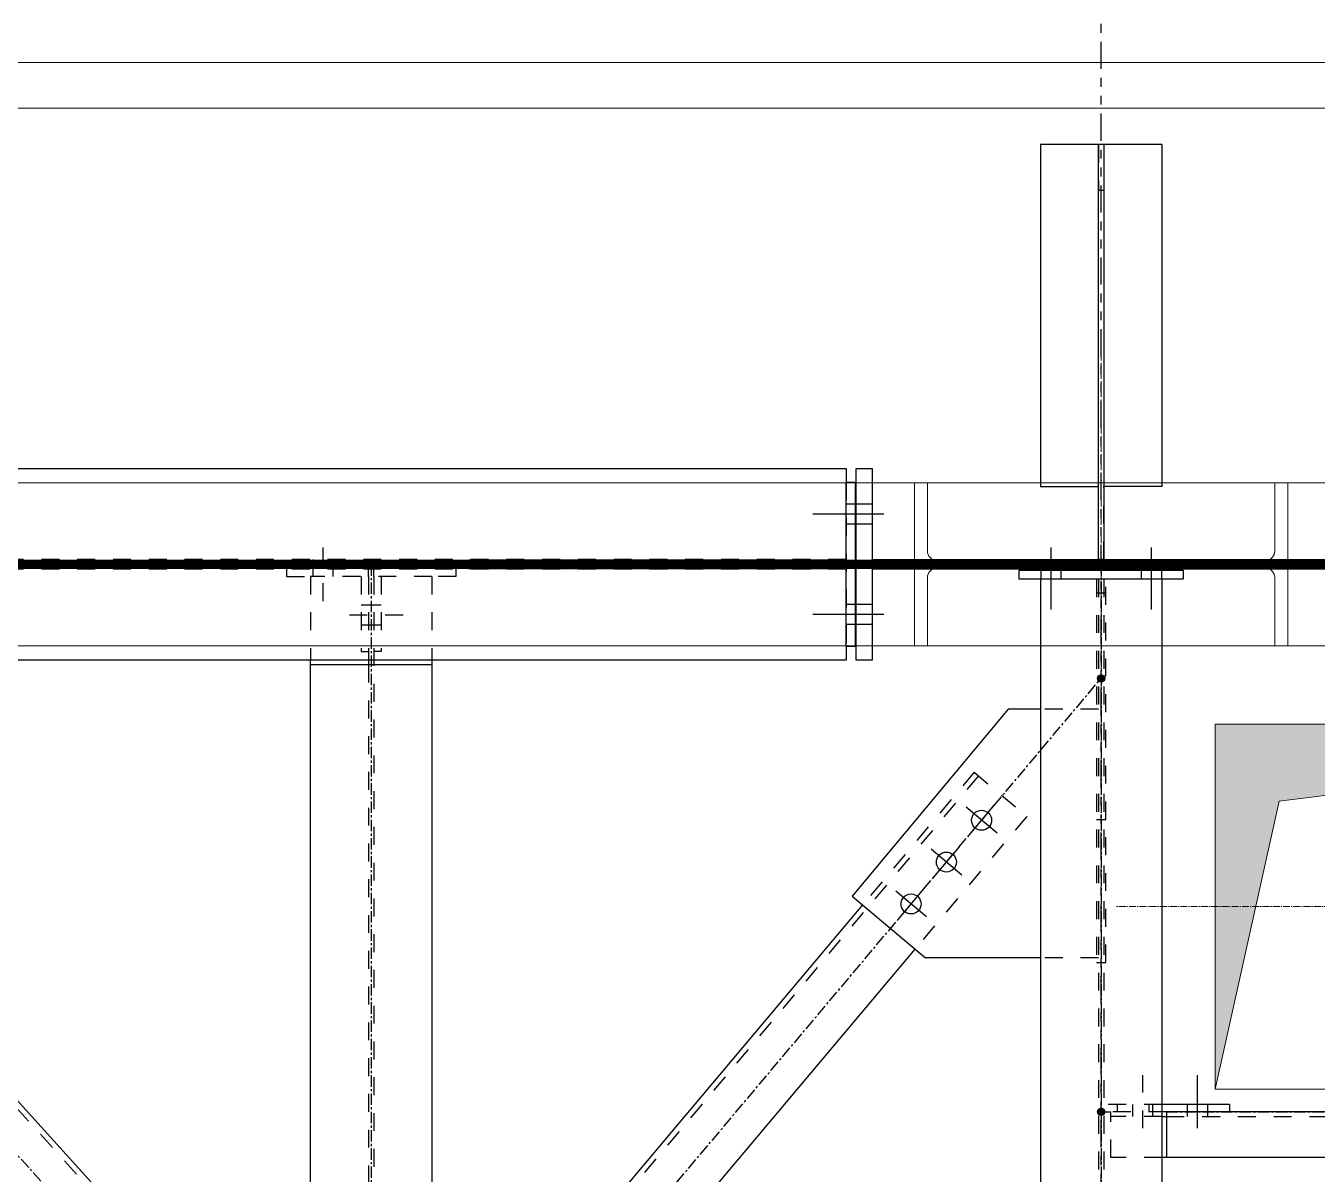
# Model space of a CAD drawing. Header units: inches. Extents: x 209270 to 234360, y -180214 to -150194.
# Drawn here: x 224333 to 225749, y -155932 to -154674 of the extents above; entities that cross this region are included whole.
import ezdxf

# ---------------------------------------------------------------- set-up
doc = ezdxf.new("R2010")
doc.units = ezdxf.units.IN
doc.header["$LTSCALE"] = 10
doc.header["$MEASUREMENT"] = 0
for name, pattern in [('CENTER', [2, 1.25, -0.25, 0.25, -0.25]), ('CENTER2', [1.125, 0.75, -0.125, 0.125, -0.125]), ('DXK_LINE_DOT2', [3.9198, 1.9599, -1.9599]), ('DXK_LINE_DOT5', [7.8785, 2.979, -0.9799, 0.9799, -0.9799, 0.9799, -0.9799]), ('HIDDEN', [0.375, 0.25, -0.125])]:
    doc.linetypes.add(name, pattern=pattern)
for name, color, linetype in [('$AUDIT_BAD_LAYER1', 7, 'Continuous'), ('_STR_0', 7, 'Continuous'), ('_STR_1', 7, 'Continuous'), ('_STR_2', 7, 'Continuous'), ('_STR_4', 7, 'Continuous')]:
    doc.layers.add(name, color=color, linetype=linetype)
for name, color, linetype, lineweight in [('CEN', 1, 'CENTER', 9), ('CENETR LINE', 1, 'CENTER2', 9), ('CIVIL', 6, 'Continuous', 9), ('handrail', 11, 'FENCELINE1', 9), ('HIDDEN', 3, 'HIDDEN', 9), ('MAIN OBJECT', 2, 'Continuous', 18), ('Sheeting', 4, 'Continuous', 0)]:
    doc.layers.add(name, color=color, linetype=linetype, lineweight=lineweight)
doc.linetypes.add('FENCELINE1', pattern='A,0.25,-0.1,[133,arial.ttf,S=0.1,R=0,X=-0.1,Y=0],-0.1,1', length=1.45)

# ---------------------------------------------------------------- blocks, each defined once
blk = doc.blocks.new('A$Ccfc223fc')
at = {"layer": 'MAIN OBJECT'}
h = blk.add_hatch(color=6, dxfattribs=at)
h.dxf.hatch_style = 1
h.paths.add_polyline_path([(-375, -200), (-375, 200), (375, 200), (-304.8, 115.5)])
at = {"layer": 'CENETR LINE'}
for p, q in [((0, -268.7), (0, 268.7)), ((483.2, 0), (-483.2, 0))]:
    blk.add_line(p, q, dxfattribs=at)
at = {"layer": 'CIVIL'}
blk.add_lwpolyline([(-375, -200), (375, -200), (375, 200), (-375, 200)], close=True, dxfattribs=at)
blk.add_lwpolyline([(-375, -200), (-304.8, 115.5), (375, 200)], dxfattribs=at)
blk = doc.blocks.new('A$C426f7GU6TT')
at = {"layer": 'CEN'}
for p, q in [((0, 235.7), (0, -235.7)), ((-235.7, 0), (235.7, 0))]:
    blk.add_line(p, q, dxfattribs=at)
blk.add_circle((0, 0), 5, dxfattribs=at)
at = {"layer": 'MAIN OBJECT'}
blk.add_lwpolyline([(4.4, -180.2, 0.414214), (14.6, -190.4), (89.4, -190.4), (89.4, -204.7), (-89.4, -204.7), (-89.4, -190.4), (-14.6, -190.4, 0.414214), (-4.4, -180.2), (-4.4, 180.2, 0.414214), (-14.6, 190.4), (-89.4, 190.4), (-89.4, 204.7), (89.4, 204.7), (89.4, 190.4), (14.6, 190.4, 0.414214), (4.4, 180.2), (4.4, -180.2)], format="xyb", dxfattribs=at)
blk = doc.blocks.new('GridLine-116860372-116903 - 114867')
at = {"layer": '_STR_2', "color": 7, "linetype": 'DXK_LINE_DOT5'}
blk.add_line((225511.9, -165356.7), (225511.9, -153191), dxfattribs=at)
blk = doc.blocks.new('GridLine-116860372-116908 - 114867')
at = {"layer": '_STR_2', "color": 7, "linetype": 'DXK_LINE_DOT5'}
blk.add_line((211379.7, -155263.7), (228961.1, -155263.7), dxfattribs=at)
blk = doc.blocks.new('Part-116860372-114885 - 114867')
at = {"layer": '_STR_4', "linetype": 'Continuous'}
blk.add_hatch(color=4, dxfattribs=at).paths.add_polyline_path([(225511.9, -155267.7, -1), (225511.9, -155259.7, -1)])
at = {"layer": '_STR_2', "color": 2, "linetype": 'Continuous'}
for p, q in [((225243.5, -155368.7), (225243.5, -155158.7)), ((225243.5, -155158.7), (225260.9, -155158.7)), ((225260.9, -155158.7), (225260.9, -155258.3)), ((225762.8, -155158.7), (225780.2, -155158.7)), ((225762.8, -155258.3), (225762.8, -155158.7)), ((225780.2, -155158.7), (225780.2, -155368.7)), ((225260.9, -155258.3), (225762.8, -155258.3)), ((225762.8, -155269.1), (225260.9, -155269.1)), ((225260.9, -155269.1), (225260.9, -155368.7)), ((225762.8, -155368.7), (225762.8, -155269.1)), ((225260.9, -155368.7), (225243.5, -155368.7)), ((225780.2, -155368.7), (225762.8, -155368.7))]:
    blk.add_line(p, q, dxfattribs=at)
at = {"layer": '_STR_4', "color": 4, "linetype": 'CENTER'}
blk.add_line((225511.9, -155263.7), (225511.9, -155263.7), dxfattribs=at)
at = {"layer": '_STR_4', "color": 4, "linetype": 'Continuous'}
blk.add_circle((225511.9, -155263.7), 4, dxfattribs=at)
blk = doc.blocks.new('Bolt-116860372-116052 - 114867')
at = {"layer": '_STR_2', "color": 1, "linetype": 'Continuous'}
for p, q in [((225273.9, -155208.7), (225195.9, -155208.7)), ((225273.9, -155208.7), (225195.9, -155208.7)), ((225273.9, -155208.7), (225195.9, -155208.7)), ((225273.9, -155208.7), (225195.9, -155208.7)), ((225273.9, -155208.7), (225195.9, -155208.7)), ((225273.9, -155208.7), (225195.9, -155208.7)), ((225273.9, -155208.7), (225195.9, -155208.7)), ((225273.9, -155208.7), (225195.9, -155208.7)), ((225273.9, -155208.7), (225195.9, -155208.7)), ((225273.9, -155208.7), (225195.9, -155208.7)), ((225273.9, -155208.7), (225195.9, -155208.7)), ((225242.5, -155197.7), (225232.5, -155197.7)), ((225242.5, -155197.7), (225232.5, -155197.7)), ((225242.5, -155197.7), (225232.5, -155197.7)), ((225242.5, -155197.7), (225232.5, -155197.7)), ((225242.5, -155197.7), (225232.5, -155197.7)), ((225242.5, -155197.7), (225232.5, -155197.7)), ((225242.5, -155197.7), (225232.5, -155197.7)), ((225242.5, -155197.7), (225232.5, -155197.7)), ((225242.5, -155197.7), (225232.5, -155197.7)), ((225242.5, -155197.7), (225232.5, -155197.7)), ((225242.5, -155197.7), (225232.5, -155197.7)), ((225260.9, -155197.7), (225243.5, -155197.7)), ((225260.9, -155197.7), (225243.5, -155197.7)), ((225260.9, -155197.7), (225243.5, -155197.7)), ((225260.9, -155197.7), (225243.5, -155197.7)), ((225260.9, -155197.7), (225243.5, -155197.7)), ((225260.9, -155197.7), (225243.5, -155197.7)), ((225260.9, -155197.7), (225243.5, -155197.7)), ((225260.9, -155197.7), (225243.5, -155197.7)), ((225260.9, -155197.7), (225243.5, -155197.7)), ((225260.9, -155197.7), (225243.5, -155197.7)), ((225260.9, -155197.7), (225243.5, -155197.7)), ((225242.5, -155219.7), (225232.5, -155219.7)), ((225242.5, -155219.7), (225232.5, -155219.7)), ((225242.5, -155219.7), (225232.5, -155219.7)), ((225242.5, -155219.7), (225232.5, -155219.7)), ((225242.5, -155219.7), (225232.5, -155219.7)), ((225242.5, -155219.7), (225232.5, -155219.7)), ((225242.5, -155219.7), (225232.5, -155219.7)), ((225242.5, -155219.7), (225232.5, -155219.7)), ((225242.5, -155219.7), (225232.5, -155219.7)), ((225242.5, -155219.7), (225232.5, -155219.7)), ((225242.5, -155219.7), (225232.5, -155219.7)), ((225260.9, -155219.7), (225243.5, -155219.7)), ((225260.9, -155219.7), (225243.5, -155219.7)), ((225260.9, -155219.7), (225243.5, -155219.7)), ((225260.9, -155219.7), (225243.5, -155219.7)), ((225260.9, -155219.7), (225243.5, -155219.7)), ((225260.9, -155219.7), (225243.5, -155219.7)), ((225260.9, -155219.7), (225243.5, -155219.7)), ((225260.9, -155219.7), (225243.5, -155219.7)), ((225260.9, -155219.7), (225243.5, -155219.7)), ((225260.9, -155219.7), (225243.5, -155219.7)), ((225260.9, -155219.7), (225243.5, -155219.7)), ((225242.5, -155307.7), (225232.5, -155307.7)), ((225242.5, -155307.7), (225232.5, -155307.7)), ((225242.5, -155307.7), (225232.5, -155307.7)), ((225242.5, -155307.7), (225232.5, -155307.7)), ((225242.5, -155307.7), (225232.5, -155307.7)), ((225242.5, -155307.7), (225232.5, -155307.7)), ((225242.5, -155307.7), (225232.5, -155307.7)), ((225242.5, -155307.7), (225232.5, -155307.7)), ((225242.5, -155307.7), (225232.5, -155307.7)), ((225242.5, -155307.7), (225232.5, -155307.7)), ((225242.5, -155307.7), (225232.5, -155307.7)), ((225260.9, -155307.7), (225243.5, -155307.7)), ((225260.9, -155307.7), (225243.5, -155307.7)), ((225260.9, -155307.7), (225243.5, -155307.7)), ((225260.9, -155307.7), (225243.5, -155307.7)), ((225260.9, -155307.7), (225243.5, -155307.7)), ((225260.9, -155307.7), (225243.5, -155307.7)), ((225260.9, -155307.7), (225243.5, -155307.7)), ((225260.9, -155307.7), (225243.5, -155307.7)), ((225260.9, -155307.7), (225243.5, -155307.7)), ((225260.9, -155307.7), (225243.5, -155307.7)), ((225260.9, -155307.7), (225243.5, -155307.7)), ((225273.9, -155318.7), (225195.9, -155318.7)), ((225273.9, -155318.7), (225195.9, -155318.7)), ((225273.9, -155318.7), (225195.9, -155318.7)), ((225273.9, -155318.7), (225195.9, -155318.7)), ((225273.9, -155318.7), (225195.9, -155318.7)), ((225273.9, -155318.7), (225195.9, -155318.7)), ((225273.9, -155318.7), (225195.9, -155318.7)), ((225273.9, -155318.7), (225195.9, -155318.7)), ((225273.9, -155318.7), (225195.9, -155318.7)), ((225273.9, -155318.7), (225195.9, -155318.7)), ((225273.9, -155318.7), (225195.9, -155318.7)), ((225242.5, -155329.7), (225232.5, -155329.7)), ((225242.5, -155329.7), (225232.5, -155329.7)), ((225242.5, -155329.7), (225232.5, -155329.7)), ((225242.5, -155329.7), (225232.5, -155329.7)), ((225242.5, -155329.7), (225232.5, -155329.7)), ((225242.5, -155329.7), (225232.5, -155329.7)), ((225242.5, -155329.7), (225232.5, -155329.7)), ((225242.5, -155329.7), (225232.5, -155329.7)), ((225242.5, -155329.7), (225232.5, -155329.7)), ((225242.5, -155329.7), (225232.5, -155329.7)), ((225242.5, -155329.7), (225232.5, -155329.7)), ((225260.9, -155329.7), (225243.5, -155329.7)), ((225260.9, -155329.7), (225243.5, -155329.7)), ((225260.9, -155329.7), (225243.5, -155329.7)), ((225260.9, -155329.7), (225243.5, -155329.7)), ((225260.9, -155329.7), (225243.5, -155329.7)), ((225260.9, -155329.7), (225243.5, -155329.7)), ((225260.9, -155329.7), (225243.5, -155329.7)), ((225260.9, -155329.7), (225243.5, -155329.7)), ((225260.9, -155329.7), (225243.5, -155329.7)), ((225260.9, -155329.7), (225243.5, -155329.7)), ((225260.9, -155329.7), (225243.5, -155329.7))]:
    blk.add_line(p, q, dxfattribs=at)
blk = doc.blocks.new('Part-116860372-114888 - 114867')
at = {"layer": '_STR_4', "linetype": 'Continuous'}
blk.add_hatch(color=4, dxfattribs=at).paths.add_polyline_path([(225511.9, -155267.7, -1), (225511.9, -155259.7, -1)])
at = {"layer": '_STR_1', "color": 6, "linetype": 'DXK_LINE_DOT2'}
for p, q in [((225232.5, -155173.7), (225232.5, -155353.7)), ((225232.5, -155258.3), (217317.9, -155258.3)), ((225232.5, -155269.1), (217317.9, -155269.1))]:
    blk.add_line(p, q, dxfattribs=at)
at = {"layer": '_STR_2', "color": 2, "linetype": 'Continuous'}
for p, q in [((219601.9, -155158.7), (225232.5, -155158.7)), ((225232.5, -155158.7), (225232.5, -155173.7)), ((225232.5, -155353.7), (225232.5, -155368.7)), ((225232.5, -155368.7), (219601.9, -155368.7))]:
    blk.add_line(p, q, dxfattribs=at)
at = {"layer": '_STR_4', "color": 4, "linetype": 'CENTER'}
blk.add_line((217011.9, -155263.7), (225511.9, -155263.7), dxfattribs=at)
at = {"layer": '_STR_4', "color": 4, "linetype": 'Continuous'}
blk.add_circle((225511.9, -155263.7), 4, dxfattribs=at)
blk = doc.blocks.new('Part-116860372-114889 - 114867')
at = {"layer": '_STR_4', "linetype": 'Continuous'}
blk.add_hatch(color=4, dxfattribs=at).paths.add_polyline_path([(225511.9, -155267.7, -1), (225511.9, -155259.7, -1)])
at = {"layer": '_STR_4', "color": 4, "linetype": 'CENTER'}
blk.add_line((225511.9, -155263.7), (228511.9, -155263.7), dxfattribs=at)
at = {"layer": '_STR_4', "color": 4, "linetype": 'Continuous'}
blk.add_circle((225511.9, -155263.7), 4, dxfattribs=at)
blk = doc.blocks.new('Part-116860372-114974 - 114867')
at = {"layer": '_STR_4', "linetype": 'Continuous'}
blk.add_hatch(color=4, dxfattribs=at).paths.add_polyline_path([(224711.9, -155267.7, -1), (224711.9, -155259.7, -1)])
at = {"layer": '_STR_1', "color": 6, "linetype": 'DXK_LINE_DOT2'}
for p, q in [((224778.5, -155277.1), (224645.3, -155277.1)), ((224645.3, -155277.1), (224645.3, -155368.7)), ((224709, -155277.1), (224709, -155368.7)), ((224714.7, -155277.1), (224714.7, -156455.7)), ((224778.5, -155277.1), (224778.5, -155368.7)), ((224709, -155373.7), (224709, -158192.1))]:
    blk.add_line(p, q, dxfattribs=at)
at = {"layer": '_STR_2', "color": 2, "linetype": 'Continuous'}
for p, q in [((224645.3, -158192.1), (224645.3, -155368.7)), ((224778.5, -155373.7), (224645.3, -155373.7)), ((224709, -155368.7), (224709, -155373.7)), ((224714.7, -155368.7), (224714.7, -155373.7)), ((224778.5, -155368.7), (224778.5, -158192.1))]:
    blk.add_line(p, q, dxfattribs=at)
at = {"layer": '_STR_4', "color": 4, "linetype": 'CENTER'}
blk.add_line((224711.9, -155263.7), (224711.9, -158263.7), dxfattribs=at)
at = {"layer": '_STR_4', "color": 4, "linetype": 'Continuous'}
blk.add_circle((224711.9, -155263.7), 4, dxfattribs=at)
blk = doc.blocks.new('Part-116860372-114975 - 114867')
at = {"layer": '_STR_4', "linetype": 'Continuous'}
blk.add_hatch(color=4, dxfattribs=at).paths.add_polyline_path([(225511.9, -155267.7, -1), (225511.9, -155259.7, -1)])
at = {"layer": '_STR_1', "color": 6, "linetype": 'DXK_LINE_DOT2'}
for p, q in [((225509, -155280.1), (225509, -157984.3)), ((225514.7, -155280.1), (225514.7, -157984.3))]:
    blk.add_line(p, q, dxfattribs=at)
at = {"layer": '_STR_2', "color": 2, "linetype": 'Continuous'}
for p, q in [((225578.5, -155280.1), (225445.3, -155280.1)), ((225445.3, -155280.1), (225445.3, -157984.3)), ((225578.5, -155280.1), (225578.5, -157984.3))]:
    blk.add_line(p, q, dxfattribs=at)
at = {"layer": '_STR_4', "color": 4, "linetype": 'CENTER'}
blk.add_line((225511.9, -155263.7), (225511.9, -158263.7), dxfattribs=at)
at = {"layer": '_STR_4', "color": 4, "linetype": 'Continuous'}
blk.add_circle((225511.9, -155263.7), 4, dxfattribs=at)
blk = doc.blocks.new('Part-116860372-115452 - 114867')
at = {"layer": '_STR_1', "color": 6, "linetype": 'DXK_LINE_DOT2'}
for p, q in [((224714.7, -155277.1), (224714.7, -155269.1)), ((224722.7, -155277.1), (224722.7, -155359.1)), ((224804.7, -155277.1), (224778.5, -155277.1)), ((224804.7, -155269.1), (224804.7, -155277.1)), ((224722.7, -155359.1), (224714.7, -155359.1))]:
    blk.add_line(p, q, dxfattribs=at)
blk = doc.blocks.new('Part-116860372-115865 - 114867')
at = {"layer": '_STR_1', "color": 6, "linetype": 'DXK_LINE_DOT2'}
blk.add_line((225578.5, -155280.1), (225445.3, -155280.1), dxfattribs=at)
at = {"layer": '_STR_2', "color": 2, "linetype": 'Continuous'}
for p, q in [((225421.9, -155280.1), (225421.9, -155270.1)), ((225421.9, -155270.1), (225601.9, -155270.1)), ((225601.9, -155270.1), (225601.9, -155280.1)), ((225445.3, -155280.1), (225421.9, -155280.1)), ((225601.9, -155280.1), (225578.5, -155280.1))]:
    blk.add_line(p, q, dxfattribs=at)
blk = doc.blocks.new('Bolt-116860372-115454 - 114867')
at = {"layer": '_STR_1', "color": 1, "linetype": 'DXK_LINE_DOT2'}
for p, q in [((224688, -155319.1), (224756, -155319.1)), ((224701, -155308.1), (224709, -155308.1)), ((224709, -155308.1), (224714.7, -155308.1)), ((224714.7, -155308.1), (224722.7, -155308.1)), ((224701, -155330.1), (224709, -155330.1)), ((224709, -155330.1), (224714.7, -155330.1)), ((224714.7, -155330.1), (224722.7, -155330.1))]:
    blk.add_line(p, q, dxfattribs=at)
blk = doc.blocks.new('Part-116860372-115086 - 114867')
at = {"layer": '_STR_4', "linetype": 'Continuous'}
for points in [[(225511.9, -155392.7, -1), (225511.9, -155384.7, -1)], [(224711.9, -156342.7, -1), (224711.9, -156334.7, -1)]]:
    blk.add_hatch(color=4, dxfattribs=at).paths.add_polyline_path(points)
at = {"layer": '_STR_1', "color": 6, "linetype": 'DXK_LINE_DOT2'}
for p, q in [((225372.9, -155491.6), (225250.5, -155636.9)), ((225372.9, -155491.6), (225430.3, -155539.9)), ((225377.5, -155495.5), (224798, -156183.6)), ((225430.3, -155539.9), (225307.9, -155685.3)), ((224793.5, -156179.7), (224915.8, -156034.4)), ((224973.2, -156082.7), (224850.8, -156228)), ((224850.8, -156228), (224793.5, -156179.7))]:
    blk.add_line(p, q, dxfattribs=at)
at = {"layer": '_STR_2', "color": 2, "linetype": 'Continuous'}
for p, q in [((225250.5, -155636.9), (224915.8, -156034.4)), ((225307.9, -155685.3), (224973.2, -156082.7))]:
    blk.add_line(p, q, dxfattribs=at)
at = {"layer": '_STR_4', "color": 4, "linetype": 'CENTER'}
blk.add_line((224711.9, -156338.7), (225511.9, -155388.7), dxfattribs=at)
at = {"layer": '_STR_4', "color": 4, "linetype": 'Continuous'}
for centre in [(225511.9, -155388.7), (224711.9, -156338.7)]:
    blk.add_circle(centre, 4, dxfattribs=at)
blk = doc.blocks.new('Part-116860372-115088 - 114867')
at = {"layer": '_STR_4', "linetype": 'Continuous'}
for points in [[(223736.9, -155267.7, -1), (223736.9, -155259.7, -1)], [(224711.9, -156342.7, -1), (224711.9, -156334.7, -1)]]:
    blk.add_hatch(color=4, dxfattribs=at).paths.add_polyline_path(points)
at = {"layer": '_STR_1', "color": 6, "linetype": 'DXK_LINE_DOT2'}
for p, q in [((223899.7, -155383.7), (223844.1, -155434.1)), ((224625.8, -156193.2), (223895.3, -155387.7)), ((224027.3, -155524.4), (223899.7, -155383.7)), ((223971.8, -155574.8), (223844.1, -155434.1)), ((224630.3, -156189.2), (224502.6, -156048.4)), ((224574.7, -156239.6), (224447.1, -156098.8)), ((224630.3, -156189.2), (224574.7, -156239.6))]:
    blk.add_line(p, q, dxfattribs=at)
at = {"layer": '_STR_2', "color": 2, "linetype": 'Continuous'}
for p, q in [((224502.6, -156048.4), (224027.3, -155524.4)), ((224447.1, -156098.8), (223971.8, -155574.8))]:
    blk.add_line(p, q, dxfattribs=at)
at = {"layer": '_STR_4', "color": 4, "linetype": 'CENTER'}
blk.add_line((223736.9, -155263.7), (224711.9, -156338.7), dxfattribs=at)
at = {"layer": '_STR_4', "color": 4, "linetype": 'Continuous'}
for centre in [(223736.9, -155263.7), (224711.9, -156338.7)]:
    blk.add_circle(centre, 4, dxfattribs=at)
blk = doc.blocks.new('Bolt-116860372-115460 - 114867')
at = {"layer": '_STR_1', "color": 1, "linetype": 'DXK_LINE_DOT2'}
for p, q in [((224659, -155245.3), (224659, -155313.3)), ((224648, -155258.3), (224648, -155269.1)), ((224670, -155258.3), (224670, -155269.1)), ((224648, -155269.1), (224648, -155277.1)), ((224670, -155269.1), (224670, -155277.1))]:
    blk.add_line(p, q, dxfattribs=at)
blk = doc.blocks.new('Part-116860372-116051 - 114867')
at = {"layer": '_STR_2', "color": 2, "linetype": 'Continuous'}
for p, q in [((225232.5, -155353.7), (225232.5, -155173.7)), ((225232.5, -155173.7), (225242.5, -155173.7)), ((225242.5, -155173.7), (225242.5, -155353.7)), ((225242.5, -155353.7), (225232.5, -155353.7))]:
    blk.add_line(p, q, dxfattribs=at)
blk = doc.blocks.new('Part-116860372-115453 - 114867')
at = {"layer": '_STR_1', "color": 6, "linetype": 'DXK_LINE_DOT2'}
for p, q in [((224619, -155269.1), (224619, -155277.1)), ((224619, -155277.1), (224645.3, -155277.1)), ((224701, -155277.1), (224701, -155359.1)), ((224709, -155277.1), (224709, -155269.1)), ((224701, -155359.1), (224709, -155359.1))]:
    blk.add_line(p, q, dxfattribs=at)
blk = doc.blocks.new('Part-116860372-149992 - 114867')
at = {"layer": '_STR_1', "color": 6, "linetype": 'DXK_LINE_DOT2'}
for p, q in [((225578.5, -155855.7), (225514.7, -155855.7)), ((225529.7, -155863.7), (225529.7, -155855.7)), ((225564.7, -155863.7), (225564.7, -155855.7))]:
    blk.add_line(p, q, dxfattribs=at)
at = {"layer": '_STR_2', "color": 2, "linetype": 'Continuous'}
for p, q in [((225652.7, -155855.7), (225578.5, -155855.7)), ((225652.7, -155855.7), (225652.7, -155863.7)), ((225583.5, -155863.7), (225578.5, -155863.7))]:
    blk.add_line(p, q, dxfattribs=at)
blk = doc.blocks.new('Bolt-116860372-115866 - 114867')
at = {"layer": '_STR_2', "color": 1, "linetype": 'Continuous'}
for p, q in [((225456.9, -155245.3), (225456.9, -155313.3)), ((225456.9, -155245.3), (225456.9, -155313.3)), ((225456.9, -155245.3), (225456.9, -155313.3)), ((225456.9, -155245.3), (225456.9, -155313.3)), ((225456.9, -155245.3), (225456.9, -155313.3)), ((225456.9, -155245.3), (225456.9, -155313.3)), ((225566.9, -155245.3), (225566.9, -155313.3)), ((225566.9, -155245.3), (225566.9, -155313.3)), ((225566.9, -155245.3), (225566.9, -155313.3)), ((225566.9, -155245.3), (225566.9, -155313.3)), ((225566.9, -155245.3), (225566.9, -155313.3)), ((225566.9, -155245.3), (225566.9, -155313.3)), ((225445.9, -155258.3), (225445.9, -155269.1)), ((225445.9, -155258.3), (225445.9, -155269.1)), ((225445.9, -155258.3), (225445.9, -155269.1)), ((225445.9, -155258.3), (225445.9, -155269.1)), ((225445.9, -155258.3), (225445.9, -155269.1)), ((225445.9, -155258.3), (225445.9, -155269.1)), ((225467.9, -155258.3), (225467.9, -155269.1)), ((225467.9, -155258.3), (225467.9, -155269.1)), ((225467.9, -155258.3), (225467.9, -155269.1)), ((225467.9, -155258.3), (225467.9, -155269.1)), ((225467.9, -155258.3), (225467.9, -155269.1)), ((225467.9, -155258.3), (225467.9, -155269.1)), ((225555.9, -155258.3), (225555.9, -155269.1)), ((225555.9, -155258.3), (225555.9, -155269.1)), ((225555.9, -155258.3), (225555.9, -155269.1)), ((225555.9, -155258.3), (225555.9, -155269.1)), ((225555.9, -155258.3), (225555.9, -155269.1)), ((225555.9, -155258.3), (225555.9, -155269.1)), ((225577.9, -155258.3), (225577.9, -155269.1)), ((225577.9, -155258.3), (225577.9, -155269.1)), ((225577.9, -155258.3), (225577.9, -155269.1)), ((225577.9, -155258.3), (225577.9, -155269.1)), ((225577.9, -155258.3), (225577.9, -155269.1)), ((225577.9, -155258.3), (225577.9, -155269.1)), ((225445.9, -155270.1), (225445.9, -155280.1)), ((225445.9, -155270.1), (225445.9, -155280.1)), ((225445.9, -155270.1), (225445.9, -155280.1)), ((225445.9, -155270.1), (225445.9, -155280.1)), ((225445.9, -155270.1), (225445.9, -155280.1)), ((225445.9, -155270.1), (225445.9, -155280.1)), ((225467.9, -155270.1), (225467.9, -155280.1)), ((225467.9, -155270.1), (225467.9, -155280.1)), ((225467.9, -155270.1), (225467.9, -155280.1)), ((225467.9, -155270.1), (225467.9, -155280.1)), ((225467.9, -155270.1), (225467.9, -155280.1)), ((225467.9, -155270.1), (225467.9, -155280.1)), ((225555.9, -155270.1), (225555.9, -155280.1)), ((225555.9, -155270.1), (225555.9, -155280.1)), ((225555.9, -155270.1), (225555.9, -155280.1)), ((225555.9, -155270.1), (225555.9, -155280.1)), ((225555.9, -155270.1), (225555.9, -155280.1)), ((225555.9, -155270.1), (225555.9, -155280.1)), ((225577.9, -155270.1), (225577.9, -155280.1)), ((225577.9, -155270.1), (225577.9, -155280.1)), ((225577.9, -155270.1), (225577.9, -155280.1)), ((225577.9, -155270.1), (225577.9, -155280.1)), ((225577.9, -155270.1), (225577.9, -155280.1)), ((225577.9, -155270.1), (225577.9, -155280.1))]:
    blk.add_line(p, q, dxfattribs=at)
blk = doc.blocks.new('Part-116860372-115892 - 114867')
at = {"layer": '_STR_1', "color": 6, "linetype": 'DXK_LINE_DOT2'}
for p, q in [((225506.9, -155280.1), (225506.9, -155700)), ((225516.9, -155700), (225516.9, -155280.1)), ((225506.9, -155295.1), (225516.9, -155295.1)), ((225516.9, -155543.8), (225506.9, -155543.8)), ((225506.9, -155700), (225516.9, -155700))]:
    blk.add_line(p, q, dxfattribs=at)
blk = doc.blocks.new('Part-116860372-116225 - 114867')
at = {"layer": '_STR_1', "color": 6, "linetype": 'DXK_LINE_DOT2'}
for p, q in [((225509, -155422.4), (225445.3, -155422.4)), ((225509, -155694.9), (225445.3, -155694.9))]:
    blk.add_line(p, q, dxfattribs=at)
at = {"layer": '_STR_2', "color": 2, "linetype": 'Continuous'}
for p, q in [((225410, -155422.4), (225239, -155627.3)), ((225445.3, -155422.4), (225410, -155422.4)), ((225239, -155627.3), (225319.3, -155694.9)), ((225445.3, -155694.9), (225319.3, -155694.9))]:
    blk.add_line(p, q, dxfattribs=at)
blk = doc.blocks.new('Part-116860372-116173 - 114867')
at = {"layer": '_STR_1', "color": 6, "linetype": 'DXK_LINE_DOT2'}
blk.add_line((225212.5, -155268.7), (225212.5, -155258.7), dxfattribs=at)
at = {"layer": '_STR_2', "color": 2, "linetype": 'Continuous'}
for p, q in [((224818.6, -155258.7), (225232.5, -155258.7)), ((224818.6, -155258.7), (224818.6, -155268.7)), ((224999, -155268.7), (224999, -155258.7)), ((225232.5, -155268.7), (224818.6, -155268.7))]:
    blk.add_line(p, q, dxfattribs=at)
blk = doc.blocks.new('Bolt-116860372-116226 - 114867')
at = {"layer": '_STR_2', "color": 1, "linetype": 'Continuous'}
for p, q in [((225397.8, -155558.3), (225364.1, -155530)), ((225366.8, -155561), (225395.1, -155527.3)), ((225359.1, -155604.2), (225325.5, -155575.9)), ((225328.1, -155606.9), (225356.5, -155573.2)), ((225289.5, -155652.8), (225317.8, -155619.1)), ((225320.5, -155650.1), (225286.8, -155621.8))]:
    blk.add_line(p, q, dxfattribs=at)
for centre in [(225380.9, -155544.2), (225342.3, -155590), (225303.6, -155635.9)]:
    blk.add_circle(centre, 11, dxfattribs=at)
blk = doc.blocks.new('Part-116860372-154283 - 114867')
at = {"layer": '_STR_1', "color": 6, "linetype": 'DXK_LINE_DOT2'}
for p, q in [((225509, -154803.7), (225509, -154853.7)), ((225514.7, -155258.3), (225514.7, -155178.3)), ((225509, -155258.3), (225509, -155258.3)), ((225514.7, -155258.3), (225509, -155258.3)), ((225509, -155258.3), (225509, -155258.3)), ((225509, -155258.3), (225514.7, -155258.3)), ((225514.7, -155258.3), (225514.7, -155258.3))]:
    blk.add_line(p, q, dxfattribs=at)
at = {"layer": '_STR_2', "color": 2, "linetype": 'Continuous'}
for p, q in [((225578.5, -154803.7), (225445.3, -154803.7)), ((225445.3, -154803.7), (225445.3, -155178.3)), ((225509, -155258.3), (225509, -154803.7)), ((225514.7, -154803.7), (225514.7, -155258.3)), ((225578.5, -154803.7), (225578.5, -155178.3)), ((225509, -154853.7), (225514.7, -154853.7)), ((225445.3, -155178.3), (225509, -155178.3)), ((225578.5, -155178.3), (225514.7, -155178.3))]:
    blk.add_line(p, q, dxfattribs=at)
blk = doc.blocks.new('Part-116860372-149991 - 114867')
at = {"layer": '_STR_4', "linetype": 'Continuous'}
for points in [[(225511.9, -155867.7, -1), (225511.9, -155859.7, -1)], [(226511.9, -155867.7, -1), (226511.9, -155859.7, -1)]]:
    blk.add_hatch(color=4, dxfattribs=at).paths.add_polyline_path(points)
at = {"layer": '_STR_1', "color": 6, "linetype": 'DXK_LINE_DOT2'}
for p, q in [((225583.5, -155863.7), (225522.7, -155863.7)), ((225522.7, -155913.7), (225522.7, -155863.7)), ((225578.5, -155868.7), (225522.7, -155868.7)), ((225583.5, -155868.7), (226440.3, -155868.7)), ((226501, -155863.7), (226440.3, -155863.7)), ((226501, -155868.7), (226445.3, -155868.7)), ((226501, -155913.7), (226501, -155863.7)), ((225578.5, -155913.7), (225522.7, -155913.7)), ((226501, -155913.7), (226445.3, -155913.7))]:
    blk.add_line(p, q, dxfattribs=at)
at = {"layer": '_STR_2', "color": 2, "linetype": 'Continuous'}
for p, q in [((225578.5, -155868.7), (225583.5, -155868.7)), ((226440.3, -155863.7), (225583.5, -155863.7)), ((225583.5, -155863.7), (225583.5, -155913.7)), ((226440.3, -155863.7), (226440.3, -155913.7)), ((226445.3, -155868.7), (226440.3, -155868.7)), ((226445.3, -155913.7), (225578.5, -155913.7))]:
    blk.add_line(p, q, dxfattribs=at)
at = {"layer": '_STR_4', "color": 4, "linetype": 'CENTER'}
for p, q in [((225511.9, -155863.7), (225522.7, -155863.7)), ((225583.5, -155863.7), (226440.3, -155863.7)), ((226501, -155863.7), (226511.9, -155863.7))]:
    blk.add_line(p, q, dxfattribs=at)
at = {"layer": '_STR_4', "color": 4, "linetype": 'Continuous'}
for centre in [(225511.9, -155863.7), (226511.9, -155863.7)]:
    blk.add_circle(centre, 4, dxfattribs=at)
blk = doc.blocks.new('Bolt-116860372-149994 - 114867')
at = {"layer": '_STR_1', "color": 1, "linetype": 'DXK_LINE_DOT2'}
for p, q in [((225557.7, -155881.7), (225557.7, -155823.7)), ((225546.7, -155863.7), (225546.7, -155855.7)), ((225568.7, -155863.7), (225568.7, -155855.7)), ((225546.7, -155868.7), (225546.7, -155863.7)), ((225568.7, -155868.7), (225568.7, -155863.7))]:
    blk.add_line(p, q, dxfattribs=at)
at = {"layer": '_STR_2', "color": 1, "linetype": 'Continuous'}
for p, q in [((225617.7, -155881.7), (225617.7, -155823.7)), ((225606.7, -155863.7), (225606.7, -155855.7)), ((225628.7, -155863.7), (225628.7, -155855.7)), ((225606.7, -155868.7), (225606.7, -155863.7)), ((225628.7, -155868.7), (225628.7, -155863.7))]:
    blk.add_line(p, q, dxfattribs=at)

msp = doc.modelspace()

# ---------------------------------------------------------------- linework, layer by layer
at = {"layer": 'CEN'}
msp.add_line((217212.2, -155263.7), (228311.6, -155263.7), dxfattribs=at)
at = {"layer": 'CEN', "elevation": 0.8}
msp.add_lwpolyline([(217011.9, -155263.7), (228511.9, -155263.7), (228511.9, -165263.7), (217011.9, -165263.7)], close=True, dxfattribs=at)
at = {"layer": 'handrail', "const_width": 10, "elevation": -448149754.8}
msp.add_lwpolyline([(228511.9, -159158.7), (228511.9, -155263.7), (217011.9, -155263.7), (217011.9, -156838.4)], dxfattribs=at)
at = {"layer": 'HIDDEN', "elevation": 0.8}
msp.add_lwpolyline([(228307.2, -155268.1), (217216.6, -155268.1), (217216.6, -155259.3), (228307.2, -155259.3)], close=True, dxfattribs=at)
at = {"layer": 'MAIN OBJECT', "elevation": 0.8}
msp.add_lwpolyline([(228307.2, -155353.1), (217216.6, -155353.1), (217216.6, -155174.3), (228307.2, -155174.3)], close=True, dxfattribs=at)
at = {"layer": 'Sheeting'}
for points in [[(216351.9, -154713.7), (229171.9, -154713.7), (229171.9, -165813.7), (216351.9, -165813.7)], [(216401.9, -154763.7), (229121.9, -154763.7), (229121.9, -165763.7), (216401.9, -165763.7)]]:
    msp.add_lwpolyline(points, close=True, dxfattribs=at)

# ---------------------------------------------------------------- block references
at = {"layer": '$AUDIT_BAD_LAYER1', "rotation": 270.0096740856855}
msp.add_blockref('A$C426f7GU6TT', (225511.9, -155263.7), dxfattribs=at)
at = {"layer": '_STR_0', "zscale": 0.8}
for name in ['GridLine-116860372-116903 - 114867', 'Part-116860372-154283 - 114867', 'GridLine-116860372-116908 - 114867', 'Part-116860372-114888 - 114867', 'Part-116860372-114885 - 114867', 'Part-116860372-116051 - 114867', 'Bolt-116860372-116052 - 114867', 'Part-116860372-114889 - 114867', 'Bolt-116860372-115460 - 114867', 'Bolt-116860372-115866 - 114867', 'Part-116860372-115088 - 114867', 'Part-116860372-114974 - 114867', 'Part-116860372-116173 - 114867', 'Part-116860372-114975 - 114867', 'Part-116860372-115453 - 114867', 'Part-116860372-115452 - 114867', 'Part-116860372-115865 - 114867', 'Part-116860372-115892 - 114867', 'Bolt-116860372-115454 - 114867', 'Part-116860372-115086 - 114867', 'Part-116860372-116225 - 114867', 'Bolt-116860372-116226 - 114867', 'Bolt-116860372-149994 - 114867', 'Part-116860372-149991 - 114867', 'Part-116860372-149992 - 114867']:
    msp.add_blockref(name, (0, 0), dxfattribs=at)
at = {"layer": 'MAIN OBJECT'}
msp.add_blockref('A$Ccfc223fc', (226011.9, -155638.7, -0.8), dxfattribs=at)

doc.saveas('drawing.dxf')
